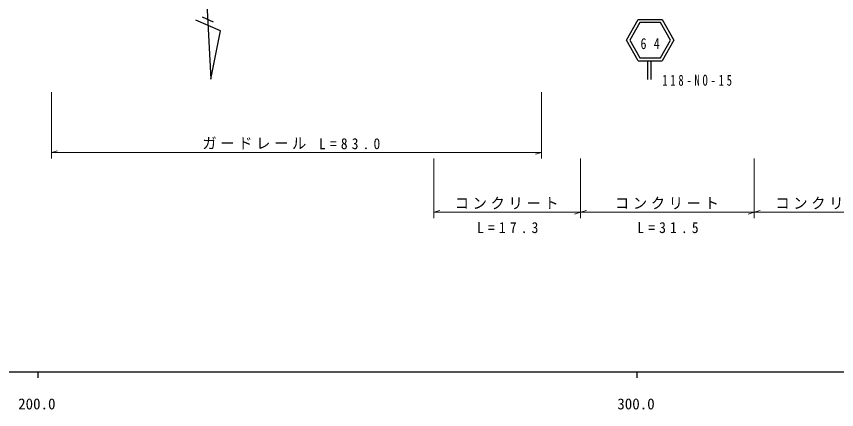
# Model space of a CAD drawing. Units: millimetres, scale not verified. Extents: x 40000 to 680000, y 20000 to 380000.
# Drawn here: x 264437 to 401324, y 198715 to 264262 of the extents above; entities that cross this region are included whole.
import ezdxf
from ezdxf.enums import TextEntityAlignment as Align

# ---------------------------------------------------------------- set-up
doc = ezdxf.new("R2010")
doc.units = ezdxf.units.MM
doc.header["$LTSCALE"] = 1000
for name, color, linetype, lineweight in [('M-BGD', 7, 'Continuous', 25), ('M-BMK-SRVR', 3, 'Continuous', 25), ('M-STR-HTXT', 7, 'Continuous', 13), ('M-STR-STRC', 7, 'Continuous', 25), ('M-TTL-BAND', 7, 'Continuous', 25)]:
    doc.layers.add(name, color=color, linetype=linetype, lineweight=lineweight)
doc.styles.add('ＭＳ ゴシック', font='')
doc.styles.get('ＭＳ ゴシック').set_extended_font_data('MS Gothic')

msp = doc.modelspace()

# ---------------------------------------------------------------- linework, layer by layer
at = {"layer": 'M-BGD'}
msp.add_open_spline([(354005, 291333), (356628, 291324), (359252, 291315), (361797, 290910), (366673, 290135), (371264, 287909), (375942, 286082), (381835, 283780), (387864, 282112), (393897, 280408), (400899, 278393), (407963, 276663), (414987, 274564), (418681, 273387), (422351, 272042), (426193, 271765), (428505, 271601), (430878, 271822), (433138, 271426), (435269, 271044), (437296, 270108), (439321, 269224), (442358, 267934), (445393, 266737), (448299, 265243), (450003, 264367), (451663, 263388), (453380, 262533), (455656, 261400), (458033, 260484), (460410, 259568)], degree=3, knots=[0, 0, 0, 0, 1, 1, 1, 2, 2, 2, 3, 3, 3, 4, 4, 4, 5, 5, 5, 6, 6, 6, 7, 7, 7, 8, 8, 8, 9, 9, 9, 10, 10, 10, 10], dxfattribs=at)
at = {"layer": 'M-BMK-SRVR'}
for p, q in [((296010, 270757), (296907, 253781)), ((295463, 264166), (297296, 263368))]:
    msp.add_line(p, q, dxfattribs=at)
msp.add_lwpolyline([(296907, 253781), (298482, 261875), (296432, 262768), (294382, 263661)], dxfattribs=at)
at = {"layer": 'M-STR-HTXT'}
for p, q in [((270293, 251659), (270293, 240600)), ((352050, 240600), (352050, 251659)), ((270293, 241600), (271293, 241880)), ((270293, 241600), (352050, 241600)), ((352050, 241600), (351050, 241320)), ((334090, 240600), (334090, 230600)), ((358599, 230600), (358599, 240600)), ((387572, 230600), (387572, 240600)), ((334090, 231600), (335090, 231880)), ((334090, 231600), (358599, 231600)), ((358599, 231600), (357599, 231320)), ((358599, 231600), (359599, 231880)), ((358599, 231600), (387572, 231600)), ((387572, 231600), (386572, 231320)), ((387572, 231600), (388572, 231880)), ((387572, 231600), (430791, 231600))]:
    msp.add_line(p, q, dxfattribs=at)
at = {"layer": 'M-STR-STRC'}
for p, q in [((368227, 263727), (372187, 263727)), ((368227, 256868), (372187, 256868)), ((369799, 253763), (369799, 256868)), ((370345, 256868), (370345, 253763))]:
    msp.add_line(p, q, dxfattribs=at)
for points in [[(368227, 256868), (366247, 260297), (368227, 263727)], [(372187, 263727), (374167, 260297), (372187, 256868)]]:
    msp.add_lwpolyline(points, dxfattribs=at)
msp.add_lwpolyline([(371910, 257348), (373613, 260297), (371910, 263247), (368504, 263247), (366801, 260297), (368504, 257348)], close=True, dxfattribs=at)
at = {"layer": 'M-TTL-BAND'}
for p, q in [((40000, 205000), (579000, 205000)), ((268000, 205000), (268000, 204000)), ((368000, 205000), (368000, 204000))]:
    msp.add_line(p, q, dxfattribs=at)

# ---------------------------------------------------------------- texts
at = {"layer": 'M-STR-HTXT', "char_height": 1833, "attachment_point": 7, "style": 'ＭＳ ゴシック'}
for s, insert in [('\\T1.26;\\W0.95;ガードレール', (295470, 242100)), ('\\T1.62;\\W0.9;L=83.0', (314949, 242100)), ('\\T1.26;\\W0.95;コンクリート', (337595, 232100)), ('\\T1.26;\\W0.95;コンクリート', (364336, 232100)), ('\\T1.26;\\W0.95;コンクリート', (391106, 232100)), ('\\T1.62;\\W0.9;L=17.3', (341334, 228114)), ('\\T1.62;\\W0.9;L=31.5', (368075, 228114))]:
    msp.add_mtext(s, dxfattribs=dict(at, insert=insert))
at = {"layer": 'M-STR-STRC', "char_height": 1833, "attachment_point": 7, "style": 'ＭＳ ゴシック'}
for s, insert in [('\\T2.22;\\W0.8;64', (368597, 258787)), ('\\T1.54;\\W0.7;118-NO-15', (372231, 252674))]:
    msp.add_mtext(s, dxfattribs=dict(at, insert=insert))
at = {"layer": 'M-TTL-BAND', "style": 'ＭＳ ゴシック'}
for s, p in [('200.0', (267844, 198195)), ('300.0', (367844, 198195))]:
    msp.add_text(s, height=1833, dxfattribs=at).set_placement(p, align=Align.BOTTOM_CENTER)

doc.saveas('drawing.dxf')
